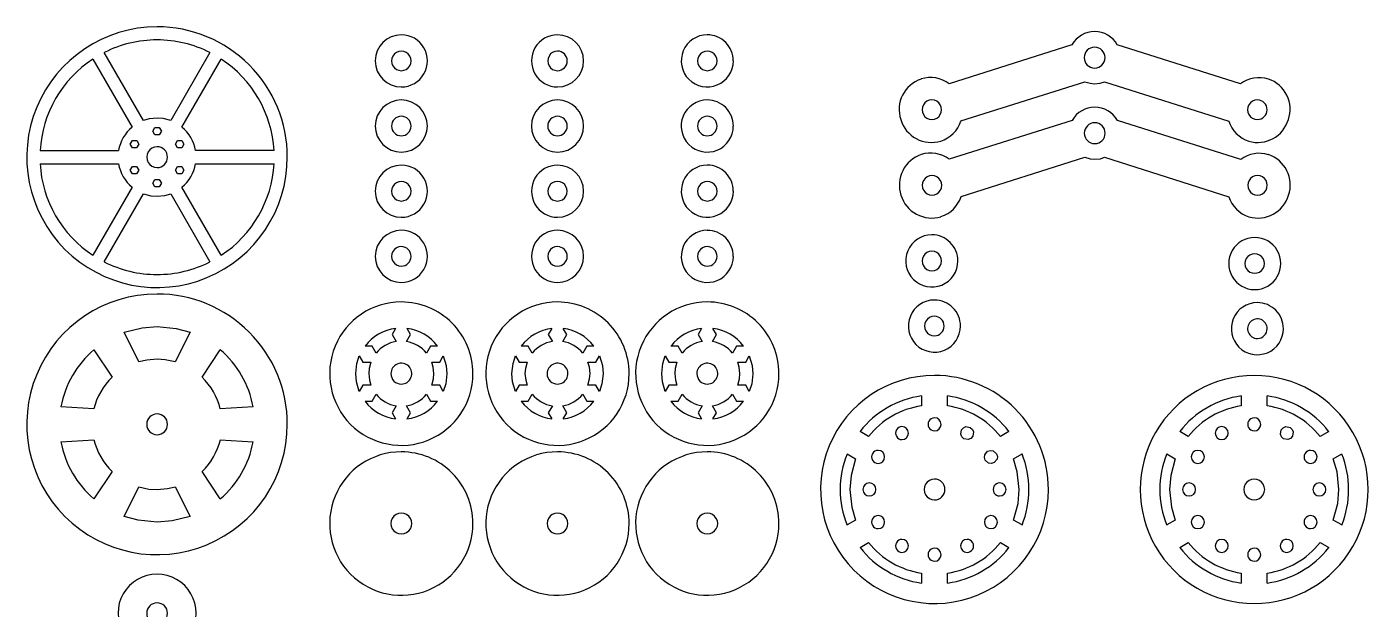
# Model space of a CAD drawing. Header units: millimetres. Extents: x -2305 to 1184, y -190 to 1638.
# Drawn here: x -2300.2 to -1991.3, y 1503.9 to 1637.8 of the extents above; entities that cross this region are included whole.
import ezdxf

# ---------------------------------------------------------------- set-up
doc = ezdxf.new("R2010")
doc.units = ezdxf.units.MM

msp = doc.modelspace()

# ---------------------------------------------------------------- linework, layer by layer
at = {"color": 7, "linetype": 'Continuous'}
for p, q in [((-2273.35, 1616.28), (-2282.39, 1631.93)), ((-2258.05, 1631.93), (-2267.09, 1616.28)), ((-2059.55, 1633.72), (-2087.83, 1624.75)), ((-2020.72, 1624.72), (-2049.12, 1633.72)), ((-2284.99, 1630.43), (-2275.96, 1614.79)), ((-2264.49, 1614.79), (-2255.46, 1630.43)), ((-2085.11, 1616.18), (-2056.61, 1625.21)), ((-2052.06, 1625.21), (-2023.44, 1616.14)), ((-2059.51, 1616.33), (-2087.79, 1607.36)), ((-2020.68, 1607.32), (-2049.08, 1616.33)), ((-2271.21, 1613.85), (-2270.71, 1614.7)), ((-2270.71, 1613), (-2271.21, 1613.85)), ((-2270.71, 1614.7), (-2269.73, 1614.7)), ((-2269.73, 1613), (-2270.71, 1613)), ((-2269.73, 1614.7), (-2269.24, 1613.85)), ((-2269.24, 1613.85), (-2269.73, 1613)), ((-2279.08, 1609.35), (-2297.17, 1609.35)), ((-2276.4, 1610.85), (-2275.91, 1611.7)), ((-2275.91, 1610), (-2276.4, 1610.85)), ((-2275.91, 1611.7), (-2274.92, 1611.7)), ((-2274.93, 1610), (-2275.91, 1610)), ((-2274.43, 1610.85), (-2274.93, 1610)), ((-2274.92, 1611.7), (-2274.43, 1610.85)), ((-2266.01, 1610.86), (-2265.52, 1611.7)), ((-2265.52, 1610), (-2266.01, 1610.86)), ((-2265.52, 1611.7), (-2264.54, 1611.7)), ((-2264.54, 1610), (-2265.52, 1610)), ((-2264.54, 1611.7), (-2264.05, 1610.85)), ((-2264.05, 1610.85), (-2264.54, 1610)), ((-2243.28, 1609.36), (-2261.36, 1609.36)), ((-2297.17, 1606.36), (-2279.08, 1606.36)), ((-2261.36, 1606.36), (-2243.28, 1606.36)), ((-2085.08, 1598.78), (-2056.57, 1607.82)), ((-2052.02, 1607.82), (-2023.4, 1598.74)), ((-2276.4, 1604.86), (-2275.91, 1605.71)), ((-2275.91, 1604.01), (-2276.4, 1604.86)), ((-2275.91, 1605.71), (-2274.93, 1605.71)), ((-2274.93, 1604.01), (-2275.91, 1604.01)), ((-2274.93, 1605.71), (-2274.43, 1604.86)), ((-2274.43, 1604.86), (-2274.93, 1604.01)), ((-2266.01, 1604.86), (-2265.52, 1605.71)), ((-2265.52, 1604.01), (-2266.01, 1604.86)), ((-2265.52, 1605.71), (-2264.54, 1605.71)), ((-2264.54, 1604.01), (-2265.52, 1604.01)), ((-2264.54, 1605.71), (-2264.05, 1604.86)), ((-2264.05, 1604.86), (-2264.54, 1604.01)), ((-2275.96, 1600.93), (-2284.99, 1585.28)), ((-2271.21, 1601.86), (-2270.71, 1602.71)), ((-2270.71, 1601.01), (-2271.21, 1601.86)), ((-2270.71, 1602.71), (-2269.73, 1602.71)), ((-2269.73, 1601.01), (-2270.71, 1601.01)), ((-2269.73, 1602.71), (-2269.24, 1601.86)), ((-2269.24, 1601.86), (-2269.73, 1601.01)), ((-2255.46, 1585.28), (-2264.49, 1600.92)), ((-2282.39, 1583.78), (-2273.35, 1599.43)), ((-2267.09, 1599.43), (-2258.05, 1583.78)), ((-2274.42, 1560.78), (-2277.81, 1567.56)), ((-2262.63, 1567.56), (-2266.03, 1560.77)), ((-2215.29, 1568.45), (-2216.1, 1567.04)), ((-2216.1, 1567.04), (-2215.17, 1565.43)), ((-2212.78, 1565.43), (-2211.86, 1567.04)), ((-2211.86, 1567.04), (-2212.67, 1568.45)), ((-2179.32, 1568.45), (-2180.13, 1567.04)), ((-2180.13, 1567.04), (-2179.2, 1565.43)), ((-2176.81, 1565.43), (-2175.89, 1567.04)), ((-2175.89, 1567.04), (-2176.7, 1568.45)), ((-2144.83, 1568.45), (-2145.64, 1567.04)), ((-2145.64, 1567.04), (-2144.72, 1565.43)), ((-2142.33, 1565.43), (-2141.4, 1567.04)), ((-2141.4, 1567.04), (-2142.22, 1568.45)), ((-2284.76, 1563.53), (-2280.59, 1557.21)), ((-2259.86, 1557.21), (-2255.68, 1563.54)), ((-2220.71, 1564.38), (-2222.33, 1564.38)), ((-2219.79, 1562.78), (-2220.71, 1564.38)), ((-2207.25, 1564.38), (-2208.17, 1562.78)), ((-2205.62, 1564.38), (-2207.25, 1564.38)), ((-2184.74, 1564.38), (-2186.36, 1564.38)), ((-2183.82, 1562.78), (-2184.74, 1564.38)), ((-2171.28, 1564.38), (-2172.2, 1562.78)), ((-2169.66, 1564.38), (-2171.28, 1564.38)), ((-2150.25, 1564.38), (-2151.88, 1564.38)), ((-2149.33, 1562.78), (-2150.25, 1564.38)), ((-2136.79, 1564.38), (-2137.71, 1562.78)), ((-2135.17, 1564.38), (-2136.79, 1564.38)), ((-2223.65, 1562.12), (-2222.83, 1560.7)), ((-2222.83, 1560.7), (-2220.98, 1560.7)), ((-2206.98, 1560.7), (-2205.13, 1560.7)), ((-2205.13, 1560.7), (-2204.31, 1562.12)), ((-2187.68, 1562.12), (-2186.86, 1560.7)), ((-2186.86, 1560.7), (-2185.01, 1560.7)), ((-2171.01, 1560.7), (-2169.16, 1560.7)), ((-2169.16, 1560.7), (-2168.34, 1562.12)), ((-2153.2, 1562.12), (-2152.38, 1560.7)), ((-2152.38, 1560.7), (-2150.52, 1560.7)), ((-2136.52, 1560.7), (-2134.67, 1560.7)), ((-2134.67, 1560.7), (-2133.85, 1562.12)), ((-2222.83, 1555.38), (-2223.65, 1553.95)), ((-2220.98, 1555.38), (-2222.83, 1555.38)), ((-2205.13, 1555.38), (-2206.98, 1555.38)), ((-2204.31, 1553.95), (-2205.13, 1555.38)), ((-2186.86, 1555.38), (-2187.68, 1553.95)), ((-2185.01, 1555.38), (-2186.86, 1555.38)), ((-2169.16, 1555.38), (-2171.01, 1555.38)), ((-2168.34, 1553.95), (-2169.16, 1555.38)), ((-2152.37, 1555.38), (-2153.2, 1553.95)), ((-2150.52, 1555.38), (-2152.37, 1555.38)), ((-2134.67, 1555.38), (-2136.52, 1555.38)), ((-2133.85, 1553.95), (-2134.67, 1555.38)), ((-2222.33, 1551.7), (-2220.71, 1551.7)), ((-2220.71, 1551.7), (-2219.79, 1553.3)), ((-2215.17, 1550.65), (-2216.1, 1549.04)), ((-2211.86, 1549.04), (-2212.78, 1550.65)), ((-2208.17, 1553.3), (-2207.25, 1551.7)), ((-2207.25, 1551.7), (-2205.62, 1551.7)), ((-2186.36, 1551.7), (-2184.74, 1551.7)), ((-2184.74, 1551.7), (-2183.82, 1553.3)), ((-2179.2, 1550.65), (-2180.13, 1549.04)), ((-2175.89, 1549.04), (-2176.81, 1550.65)), ((-2172.2, 1553.3), (-2171.28, 1551.7)), ((-2171.28, 1551.7), (-2169.66, 1551.7)), ((-2151.88, 1551.7), (-2150.25, 1551.7)), ((-2150.25, 1551.7), (-2149.33, 1553.3)), ((-2144.72, 1550.65), (-2145.64, 1549.04)), ((-2141.4, 1549.04), (-2142.33, 1550.65)), ((-2137.72, 1553.3), (-2136.79, 1551.7)), ((-2136.79, 1551.7), (-2135.17, 1551.7)), ((-2094.19, 1552.92), (-2094.19, 1550.65)), ((-2088.19, 1550.65), (-2088.19, 1552.92)), ((-2020.57, 1552.92), (-2020.57, 1550.65)), ((-2014.57, 1550.65), (-2014.57, 1552.92)), ((-2284.79, 1549.94), (-2292.35, 1550.4)), ((-2248.1, 1550.4), (-2255.66, 1549.94)), ((-2216.1, 1549.04), (-2215.29, 1547.63)), ((-2212.67, 1547.63), (-2211.86, 1549.04)), ((-2180.13, 1549.04), (-2179.32, 1547.63)), ((-2176.7, 1547.63), (-2175.89, 1549.04)), ((-2145.64, 1549.04), (-2144.83, 1547.63)), ((-2142.22, 1547.63), (-2141.4, 1549.04)), ((-2106.37, 1543.61), (-2108.34, 1544.75)), ((-2074.05, 1544.75), (-2076.02, 1543.61)), ((-2032.75, 1543.61), (-2034.72, 1544.75)), ((-2000.43, 1544.75), (-2002.4, 1543.61)), ((-2292.35, 1542.37), (-2284.79, 1542.82)), ((-2255.66, 1542.82), (-2248.1, 1542.36)), ((-2111.34, 1539.56), (-2109.37, 1538.42)), ((-2073.02, 1538.42), (-2071.05, 1539.56)), ((-2037.72, 1539.56), (-2035.75, 1538.42)), ((-1999.39, 1538.42), (-1997.42, 1539.56)), ((-2280.59, 1535.55), (-2284.76, 1529.23)), ((-2255.68, 1529.23), (-2259.86, 1535.55)), ((-2277.81, 1525.21), (-2274.42, 1531.98)), ((-2266.02, 1531.98), (-2262.63, 1525.21)), ((-2109.37, 1524.35), (-2111.34, 1523.22)), ((-2071.05, 1523.22), (-2073.02, 1524.35)), ((-2035.75, 1524.35), (-2037.72, 1523.22)), ((-1997.42, 1523.22), (-1999.39, 1524.35)), ((-2108.34, 1518.02), (-2106.37, 1519.16)), ((-2076.02, 1519.16), (-2074.05, 1518.03)), ((-2034.72, 1518.02), (-2032.75, 1519.16)), ((-2002.4, 1519.16), (-2000.43, 1518.03)), ((-2094.19, 1512.12), (-2094.19, 1509.86)), ((-2088.19, 1509.86), (-2088.19, 1512.12)), ((-2020.57, 1512.12), (-2020.57, 1509.86)), ((-2014.57, 1509.86), (-2014.57, 1512.12))]:
    msp.add_line(p, q, dxfattribs=at)
at = {"color": 7, "linetype": 'Continuous', "flags": 128}
for points in [[(-2056.61, 1625.21), (-2055.37, 1624.86), (-2054.33, 1624.76)], [(-2054.33, 1624.76), (-2053.02, 1624.91), (-2052.06, 1625.21)], [(-2270.22, 1616.85), (-2272.02, 1616.66), (-2273.35, 1616.28)], [(-2267.09, 1616.28), (-2268.8, 1616.74), (-2270.22, 1616.85)], [(-2056.57, 1607.82), (-2055.34, 1607.46), (-2054.3, 1607.37)], [(-2054.3, 1607.37), (-2052.98, 1607.51), (-2052.02, 1607.82)], [(-2273.35, 1599.43), (-2271.65, 1598.98), (-2270.22, 1598.86)], [(-2270.22, 1598.86), (-2268.42, 1599.05), (-2267.09, 1599.43)], [(-2277.81, 1567.56), (-2273.67, 1568.61), (-2270.22, 1568.87)], [(-2270.22, 1568.87), (-2265.86, 1568.45), (-2262.63, 1567.56)], [(-2270.22, 1561.38), (-2272.62, 1561.18), (-2274.42, 1560.78)], [(-2266.03, 1560.77), (-2268.33, 1561.26), (-2270.22, 1561.38)], [(-2224.48, 1558.04), (-2224.21, 1560.4), (-2223.65, 1562.12)], [(-2220.98, 1560.7), (-2221.38, 1559.25), (-2221.48, 1558.04)], [(-2206.48, 1558.04), (-2206.64, 1559.57), (-2206.98, 1560.7)], [(-2204.31, 1562.12), (-2203.65, 1559.9), (-2203.48, 1558.03)], [(-2188.51, 1558.04), (-2188.24, 1560.4), (-2187.68, 1562.12)], [(-2185.01, 1560.7), (-2185.41, 1559.25), (-2185.51, 1558.04)], [(-2170.51, 1558.04), (-2170.67, 1559.57), (-2171.01, 1560.7)], [(-2168.34, 1562.12), (-2167.68, 1559.9), (-2167.51, 1558.03)], [(-2154.02, 1558.04), (-2153.75, 1560.4), (-2153.2, 1562.12)], [(-2150.52, 1560.7), (-2150.92, 1559.25), (-2151.02, 1558.04)], [(-2136.03, 1558.04), (-2136.19, 1559.57), (-2136.52, 1560.7)], [(-2133.85, 1562.12), (-2133.19, 1559.9), (-2133.03, 1558.03)], [(-2223.65, 1553.95), (-2224.31, 1556.17), (-2224.48, 1558.04)], [(-2221.48, 1558.04), (-2221.31, 1556.51), (-2220.98, 1555.38)], [(-2206.98, 1555.38), (-2206.58, 1556.83), (-2206.48, 1558.04)], [(-2203.48, 1558.03), (-2203.75, 1555.68), (-2204.31, 1553.95)], [(-2187.68, 1553.95), (-2188.34, 1556.17), (-2188.51, 1558.04)], [(-2185.51, 1558.04), (-2185.34, 1556.51), (-2185.01, 1555.38)], [(-2171.01, 1555.38), (-2170.61, 1556.83), (-2170.51, 1558.04)], [(-2167.51, 1558.03), (-2167.78, 1555.68), (-2168.34, 1553.95)], [(-2153.2, 1553.95), (-2153.85, 1556.17), (-2154.02, 1558.04)], [(-2151.02, 1558.04), (-2150.86, 1556.51), (-2150.52, 1555.38)], [(-2136.52, 1555.38), (-2136.13, 1556.83), (-2136.03, 1558.04)], [(-2133.03, 1558.03), (-2133.29, 1555.68), (-2133.85, 1553.95)], [(-2084.45, 1543.07), (-2084.93, 1543.52), (-2085.17, 1544.12), (-2085, 1545.12)], [(-2085, 1545.12), (-2084.54, 1545.61), (-2083.95, 1545.85), (-2082.95, 1545.67)], [(-2082.95, 1545.67), (-2082.46, 1545.22), (-2082.22, 1544.62), (-2082.4, 1543.62)], [(-2010.83, 1543.07), (-2011.31, 1543.52), (-2011.55, 1544.12), (-2011.37, 1545.12)], [(-2011.37, 1545.12), (-2010.92, 1545.61), (-2010.33, 1545.85), (-2009.33, 1545.67)], [(-2009.33, 1545.67), (-2008.84, 1545.22), (-2008.6, 1544.62), (-2008.78, 1543.62)], [(-2082.4, 1543.62), (-2082.85, 1543.13), (-2083.44, 1542.89), (-2084.45, 1543.07)], [(-2008.78, 1543.62), (-2009.23, 1543.13), (-2009.82, 1542.89), (-2010.83, 1543.07)], [(-2109.37, 1538.42), (-2110.42, 1534.59), (-2110.69, 1531.39)], [(-2079.51, 1538.13), (-2079.7, 1538.77), (-2079.62, 1539.4), (-2078.96, 1540.18)], [(-2078.96, 1540.18), (-2078.33, 1540.38), (-2077.69, 1540.29), (-2076.91, 1539.63)], [(-2076.91, 1539.63), (-2076.71, 1539), (-2076.8, 1538.36), (-2077.46, 1537.58)], [(-2071.7, 1531.39), (-2072.13, 1535.44), (-2073.02, 1538.42)], [(-2035.75, 1538.42), (-2036.8, 1534.59), (-2037.06, 1531.39)], [(-1998.08, 1531.39), (-1998.51, 1535.44), (-1999.39, 1538.42)], [(-2077.46, 1537.58), (-2078.09, 1537.39), (-2078.73, 1537.48), (-2079.51, 1538.13)], [(-2274.42, 1531.98), (-2272.12, 1531.5), (-2270.22, 1531.38)], [(-2270.22, 1531.38), (-2267.83, 1531.58), (-2266.02, 1531.98)], [(-2110.69, 1531.39), (-2110.26, 1527.34), (-2109.37, 1524.35)], [(-2073.02, 1524.35), (-2071.97, 1528.18), (-2071.7, 1531.39)], [(-2037.06, 1531.39), (-2036.64, 1527.34), (-2035.75, 1524.35)], [(-1999.39, 1524.35), (-1998.34, 1528.18), (-1998.08, 1531.39)], [(-2270.22, 1523.89), (-2274.58, 1524.31), (-2277.81, 1525.21)], [(-2262.63, 1525.21), (-2266.78, 1524.15), (-2270.22, 1523.89)]]:
    msp.add_lwpolyline(points, dxfattribs=at)
at = {"color": 7, "linetype": 'Continuous'}
for centre, radius, start, end in [((-2270.23, 1607.85), 29.99, 89.9917, 0.0081), ((-2270.2, 1607.88), 29.97, 359.9628, 90.0374), ((-2270.24, 1608.03), 26.81, 89.9614, 116.9482), ((-2270.21, 1608.02), 26.82, 63.0569, 90.0361), ((-2213.98, 1630.01), 6, 90.002, 269.9965), ((-2213.98, 1630.01), 6, 269.9959, 90.0056), ((-2178.01, 1630.01), 6, 89.9955, 270.0031), ((-2178.01, 1630.01), 6, 270.0049, 89.9965), ((-2143.52, 1630.01), 6, 89.9882, 0.0066), ((-2143.52, 1630.01), 5.99, 359.967, 90.0301), ((-2054.33, 1630.77), 5.99, 90.0074, 150.4963), ((-2054.33, 1630.77), 5.99, 29.4858, 90.0167), ((-2213.98, 1630.01), 2.25, 89.996, 270.0078), ((-2213.98, 1630.01), 2.25, 269.9944, 90.0018), ((-2178.01, 1630.01), 2.25, 89.996, 270.0078), ((-2178.01, 1630.01), 2.25, 270.001, 89.9952), ((-2143.52, 1630.01), 2.25, 89.9927, 270.0079), ((-2143.52, 1630.01), 2.25, 269.9895, 90.0099), ((-2054.33, 1630.76), 2.4, 90.0062, 269.9976), ((-2054.33, 1630.76), 2.4, 269.9985, 89.9977), ((-2270.22, 1607.84), 26.99, 123.1759, 176.7773), ((-2270.22, 1607.85), 26.98, 3.2115, 56.8378), ((-2091.95, 1618.83), 7.39, 108.4069, 198.3942), ((-2092.13, 1618.98), 7.2, 53.282, 107.3865), ((-2016.43, 1619.02), 7.13, 72.7493, 126.9774), ((-2016.66, 1618.86), 7.35, 341.2668, 71.4312), ((-2213.98, 1615.02), 6, 90.0072, 269.9914), ((-2213.98, 1615.02), 6, 270.0041, 89.9974), ((-2178.01, 1615.02), 6, 90.0006, 269.998), ((-2178.01, 1615.02), 6, 270.0131, 89.9883), ((-2143.53, 1615.02), 6, 89.984, 0.0108), ((-2143.52, 1615.02), 6, 359.9787, 90.0183), ((-2091.82, 1618.77), 2.25, 89.9862, 270.0147), ((-2091.82, 1618.77), 2.25, 269.9878, 90.0113), ((-2054.29, 1613.37), 5.99, 90.0195, 150.4834), ((-2054.3, 1613.38), 5.99, 29.4958, 90.0051), ((-2016.85, 1618.77), 2.25, 89.9774, 270.0279), ((-2016.85, 1618.77), 2.25, 269.9977, 89.9971), ((-2213.98, 1615.02), 2.25, 90.0208, 269.983), ((-2213.98, 1615.02), 2.25, 270.0159, 89.9802), ((-2178.01, 1615.02), 2.25, 90.0208, 269.983), ((-2178.01, 1615.02), 2.25, 270.0225, 89.9737), ((-2143.52, 1615.02), 2.25, 90.0176, 269.9831), ((-2143.52, 1615.02), 2.25, 270.011, 89.9884), ((-2091.89, 1618.63), 7.39, 196.7388, 286.8188), ((-2091.96, 1618.42), 7.21, 287.8474, 341.8676), ((-2054.3, 1613.37), 2.4, 90.0004, 269.9997), ((-2054.3, 1613.37), 2.4, 270.0086, 89.9914), ((-2016.67, 1618.3), 7.1, 197.7284, 252.1601), ((-2016.76, 1618.6), 7.36, 253.4962, 343.4721), ((-2270.23, 1607.87), 8.98, 129.6398, 170.4909), ((-2270.23, 1607.87), 8.99, 9.5263, 50.3224), ((-2270.22, 1607.86), 2.4, 89.9882, 270.0118), ((-2270.22, 1607.86), 2.4, 270.0108, 89.9891), ((-2270.23, 1607.87), 26.98, 183.2122, 236.8395), ((-2270.24, 1607.83), 8.97, 189.4704, 230.3981), ((-2270.22, 1607.84), 8.98, 309.6595, 350.4904), ((-2270.24, 1607.88), 27.01, 303.1844, 356.7596), ((-2091.91, 1601.44), 7.39, 108.3965, 198.4136), ((-2092.1, 1601.59), 7.2, 53.2912, 107.3845), ((-2016.39, 1601.62), 7.13, 72.7776, 126.9839), ((-2016.62, 1601.47), 7.35, 341.2475, 71.4276), ((-2213.98, 1600.02), 6, 90.0037, 269.9948), ((-2213.98, 1600.02), 6, 269.9951, 90.0063), ((-2178.01, 1600.02), 6, 89.9972, 270.0014), ((-2178.01, 1600.02), 6, 270.0042, 89.9973), ((-2143.52, 1600.02), 6, 89.9867, 0.0032), ((-2143.52, 1600.03), 5.99, 359.9564, 90.0357), ((-2091.78, 1601.38), 2.25, 89.9862, 270.0178), ((-2091.78, 1601.38), 2.25, 269.9895, 90.0066), ((-2016.81, 1601.38), 2.25, 89.9714, 270.0309), ((-2016.81, 1601.38), 2.25, 269.9895, 90.0083), ((-2213.98, 1600.02), 2.25, 89.9865, 270.0173), ((-2213.98, 1600.02), 2.25, 269.9816, 90.0145), ((-2178.01, 1600.02), 2.25, 89.9865, 270.0173), ((-2178.01, 1600.02), 2.25, 269.9882, 90.008), ((-2143.52, 1600.02), 2.25, 89.9833, 270.0174), ((-2143.52, 1600.02), 2.25, 269.9767, 90.0227), ((-2091.85, 1601.24), 7.39, 196.744, 286.7884), ((-2091.93, 1601.03), 7.21, 287.8753, 341.8436), ((-2016.64, 1600.91), 7.11, 197.7373, 252.1591), ((-2016.72, 1601.2), 7.36, 253.4927, 343.4793), ((-2213.98, 1585.03), 6, 90.002, 269.9965), ((-2213.98, 1585.03), 6, 269.9959, 90.0056), ((-2178.01, 1585.03), 6, 89.9955, 270.0031), ((-2178.01, 1585.03), 6, 270.0049, 89.9965), ((-2143.52, 1585.03), 6, 89.9883, 0.0065), ((-2143.52, 1585.03), 5.99, 359.9647, 90.0324), ((-2091.82, 1583.98), 6, 89.98, 359.995), ((-2091.82, 1583.99), 6, 359.96, 90.0175), ((-2017.45, 1583.38), 6, 89.9979, 270.001), ((-2017.45, 1583.38), 6, 269.9973, 90.0037), ((-2213.98, 1585.03), 2.25, 90.001, 270.0029), ((-2213.98, 1585.03), 2.25, 270.0059, 89.9902), ((-2178.01, 1585.03), 2.25, 90.001, 270.0029), ((-2178.01, 1585.03), 2.25, 270.0125, 89.9837), ((-2143.52, 1585.03), 2.25, 89.9977, 270.003), ((-2143.52, 1585.03), 2.25, 270.001, 89.9984), ((-2091.82, 1583.98), 2.25, 89.9829, 270.018), ((-2091.82, 1583.98), 2.25, 269.9829, 90.0162), ((-2017.45, 1583.38), 2.25, 89.9895, 270.0133), ((-2017.45, 1583.38), 2.25, 269.9895, 90.0078), ((-2270.24, 1607.68), 26.82, 243.0536, 270.0375), ((-2270.21, 1607.69), 26.83, 269.9651, 296.9411), ((-2270.23, 1546.38), 29.99, 89.991, 0.005), ((-2270.2, 1546.4), 29.97, 359.9601, 90.0359), ((-2213.98, 1558.04), 16.5, 89.9915, 0.0011), ((-2213.97, 1558.05), 16.48, 359.96, 90.0335), ((-2178.01, 1558.04), 16.5, 89.992, 0.0003), ((-2178, 1558.05), 16.48, 359.959, 90.0339), ((-2143.52, 1558.04), 16.5, 89.9999, 0.0036), ((-2143.51, 1558.05), 16.49, 359.9739, 90.0301), ((-2091.22, 1568.99), 6, 89.9872, 0.0078), ((-2091.21, 1568.99), 5.99, 359.9529, 90.0441), ((-2016.85, 1568.39), 6, 90.0013, 0.0081), ((-2016.84, 1568.39), 5.99, 359.9693, 90.0416), ((-2091.22, 1568.99), 2.25, 89.9858, 270.0145), ((-2091.22, 1568.99), 2.25, 270.0055, 89.9941), ((-2016.85, 1568.39), 2.25, 359.9933, 270.0079), ((-2213.98, 1558.05), 10.47, 97.1401, 142.8654), ((-2213.98, 1558.04), 10.48, 37.164, 82.837), ((-2178.01, 1558.05), 10.48, 97.1376, 142.8595), ((-2178.01, 1558.05), 10.48, 37.1572, 82.8448), ((-2143.53, 1558.05), 10.47, 97.1395, 142.862), ((-2143.52, 1558.05), 10.48, 37.1536, 82.8441), ((-2016.85, 1568.39), 2.25, 270.0151, 359.9809), ((-2270.24, 1546.39), 22.47, 130.2634, 169.7268), ((-2270.19, 1546.4), 22.45, 10.2612, 49.7498), ((-2213.98, 1558.03), 7.5, 99.1266, 140.7127), ((-2213.97, 1558.04), 7.48, 39.2405, 80.9203), ((-2178.02, 1558.03), 7.5, 99.1201, 140.7192), ((-2178, 1558.04), 7.49, 39.2476, 80.9133), ((-2143.53, 1558.03), 7.5, 99.1218, 140.7189), ((-2143.51, 1558.04), 7.48, 39.2401, 80.9198), ((-2213.98, 1558.04), 2.4, 269.9886, 180.0057), ((-2178.01, 1558.04), 2.4, 269.9855, 180.0126), ((-2143.52, 1558.04), 2.4, 269.9827, 180.0118), ((-2270.27, 1546.39), 14.95, 133.6612, 166.2748), ((-2270.2, 1546.39), 14.97, 13.7422, 46.3124), ((-2213.98, 1558.04), 2.4, 179.9725, 270.0292), ((-2178.01, 1558.04), 2.4, 179.9853, 270.0183), ((-2143.52, 1558.04), 2.4, 179.9916, 270.0099), ((-2091.2, 1531.39), 26.24, 89.9926, 0.0061), ((-2091.18, 1531.41), 26.22, 359.9612, 90.0382), ((-2017.57, 1531.39), 26.24, 89.9993, 270.0006), ((-2017.57, 1531.39), 26.24, 269.9985, 90.0015), ((-2213.98, 1558.03), 10.48, 217.1293, 262.8492), ((-2213.99, 1558.04), 7.49, 219.263, 260.8858), ((-2213.97, 1558.04), 7.49, 279.1068, 320.7446), ((-2213.98, 1558.03), 10.48, 277.1584, 322.8633), ((-2178.01, 1558.03), 10.48, 217.1368, 262.8489), ((-2178.02, 1558.04), 7.49, 219.2523, 260.8965), ((-2178, 1558.04), 7.49, 279.1082, 320.7542), ((-2178.01, 1558.02), 10.47, 277.1474, 322.8754), ((-2143.53, 1558.03), 10.48, 217.1331, 262.8484), ((-2143.53, 1558.04), 7.49, 219.2495, 260.8981), ((-2143.51, 1558.04), 7.49, 279.1103, 320.7538), ((-2143.52, 1558.02), 10.47, 277.1463, 322.8791), ((-2091.21, 1531.41), 21.71, 97.9087, 142.1086), ((-2091.21, 1531.43), 19.45, 98.8258, 141.2138), ((-2091.19, 1531.4), 21.72, 37.9023, 82.0802), ((-2091.2, 1531.4), 19.48, 38.8198, 81.1403), ((-2017.58, 1531.41), 21.71, 97.9094, 142.1024), ((-2017.58, 1531.41), 19.47, 98.8363, 141.1966), ((-2017.57, 1531.4), 21.72, 37.9057, 82.0823), ((-2017.57, 1531.41), 19.47, 38.8061, 81.1582), ((-2270.22, 1546.38), 2.4, 0.0006, 179.9994), ((-2091.19, 1546.38), 1.5, 89.9973, 270.0108), ((-2091.19, 1546.38), 1.5, 269.9973, 89.9945), ((-2017.57, 1546.38), 1.5, 89.9973, 270.0097), ((-2017.57, 1546.38), 1.5, 270.0023, 89.9907), ((-2270.22, 1546.38), 2.4, 180.0445, 359.9555), ((-2098.69, 1544.37), 1.5, 90.0003, 270.0005), ((-2098.69, 1544.37), 1.5, 270.0003, 89.9989), ((-2025.07, 1544.37), 1.5, 90.0047, 270.001), ((-2025.07, 1544.37), 1.5, 269.9998, 89.9944), ((-2270.25, 1546.37), 22.46, 190.2635, 229.7514), ((-2270.25, 1546.37), 14.96, 193.7277, 226.3085), ((-2270.21, 1546.38), 14.99, 313.7098, 346.2379), ((-2270.2, 1546.37), 22.46, 310.2589, 349.7301), ((-2213.98, 1523.55), 16.5, 89.9914, 0.0101), ((-2213.97, 1523.56), 16.48, 359.9687, 90.0337), ((-2178.01, 1523.55), 16.5, 89.9919, 0.0094), ((-2178, 1523.56), 16.48, 359.9677, 90.0342), ((-2143.52, 1523.55), 16.5, 89.9998, 0.0127), ((-2143.51, 1523.56), 16.49, 359.9827, 90.0304), ((-2091.33, 1531.4), 21.61, 157.8331, 180.0469), ((-2104.18, 1538.88), 1.5, 89.9998, 270.0006), ((-2104.18, 1538.88), 1.5, 269.9998, 89.9998), ((-2091.11, 1531.4), 21.66, 359.9527, 22.1165), ((-2017.65, 1531.4), 21.67, 157.8903, 180.0404), ((-2030.56, 1538.88), 1.5, 90.0047, 270.0021), ((-2030.56, 1538.88), 1.5, 269.9998, 89.9933), ((-2004.59, 1538.88), 1.5, 89.9998, 270.0028), ((-2004.59, 1538.88), 1.5, 270.0047, 89.9926), ((-2017.49, 1531.4), 21.66, 359.9525, 22.1122), ((-2106.19, 1531.39), 1.5, 90.0047, 270.0009), ((-2106.19, 1531.39), 1.5, 270.0096, 89.9848), ((-2091.19, 1531.39), 2.4, 89.9853, 270.0198), ((-2091.19, 1531.39), 2.4, 270.0028, 89.9921), ((-2076.2, 1531.39), 1.5, 89.9998, 270.0017), ((-2076.2, 1531.39), 1.5, 270.0047, 89.9937), ((-2032.57, 1531.39), 1.5, 90.0096, 269.9964), ((-2032.57, 1531.39), 1.5, 270.0047, 89.9893), ((-2017.57, 1531.39), 2.4, 89.9946, 270.0098), ((-2017.57, 1531.39), 2.4, 269.9966, 89.999), ((-2002.58, 1531.39), 1.5, 90.0096, 269.9923), ((-2002.58, 1531.39), 1.5, 270.0096, 89.9884), ((-2091.29, 1531.37), 21.65, 179.9721, 202.1402), ((-2091.1, 1531.37), 21.65, 337.8758, 0.0427), ((-2017.65, 1531.37), 21.66, 179.9626, 202.1159), ((-2017.45, 1531.36), 21.62, 337.8695, 0.058), ((-2213.98, 1523.55), 2.4, 89.9779, 270.0238), ((-2213.98, 1523.55), 2.4, 269.9887, 90.0095), ((-2178.01, 1523.55), 2.4, 89.9841, 270.0195), ((-2178.01, 1523.55), 2.4, 269.9661, 90.0303), ((-2143.52, 1523.55), 2.4, 89.9841, 270.0165), ((-2143.52, 1523.55), 2.4, 269.9677, 90.0317), ((-2104.18, 1523.89), 1.5, 89.9998, 270.0006), ((-2104.18, 1523.89), 1.5, 269.9998, 89.9998), ((-2078.21, 1523.89), 1.5, 90.0047, 269.9959), ((-2078.21, 1523.89), 1.5, 269.9998, 89.9995), ((-2030.56, 1523.89), 1.5, 90.0047, 270.0036), ((-2030.56, 1523.89), 1.5, 269.9998, 89.9918), ((-2004.59, 1523.89), 1.5, 89.9954, 270.0072), ((-2004.59, 1523.89), 1.5, 270.0003, 89.997), ((-2098.69, 1518.4), 1.5, 89.9998, 270.001), ((-2098.69, 1518.4), 1.5, 269.9998, 89.9994), ((-2083.7, 1518.4), 1.5, 90.0047, 269.9955), ((-2083.7, 1518.4), 1.5, 269.9998, 89.9999), ((-2025.07, 1518.4), 1.5, 90.0047, 270.001), ((-2025.07, 1518.4), 1.5, 269.9998, 89.9944), ((-2010.08, 1518.4), 1.5, 89.9998, 270.0085), ((-2010.08, 1518.4), 1.5, 269.9998, 89.9919), ((-2091.2, 1531.36), 21.71, 217.9016, 262.0879), ((-2091.19, 1531.37), 19.48, 218.8164, 261.1391), ((-2091.19, 1516.39), 1.5, 89.9973, 270.0108), ((-2091.19, 1516.39), 1.5, 269.9973, 89.9945), ((-2091.19, 1531.36), 19.47, 278.8463, 321.1943), ((-2091.18, 1531.36), 21.71, 277.908, 322.1116), ((-2017.58, 1531.37), 21.72, 217.9076, 262.0877), ((-2017.58, 1531.36), 19.47, 218.8061, 261.152), ((-2017.57, 1516.39), 1.5, 89.9973, 270.0097), ((-2017.57, 1516.39), 1.5, 270.0023, 89.9907), ((-2017.57, 1531.37), 19.48, 278.8525, 321.1837), ((-2017.56, 1531.36), 21.71, 277.911, 322.1033), ((-2270.22, 1502.9), 9, 89.9993, 270.0007), ((-2270.22, 1502.9), 9, 269.9993, 90.0007), ((-2270.22, 1502.9), 2.4, 90.0007, 270.0003), ((-2270.22, 1502.9), 2.4, 270.0007, 89.9983)]:
    msp.add_arc(centre, radius, start, end, dxfattribs=at)

doc.saveas('drawing.dxf')
